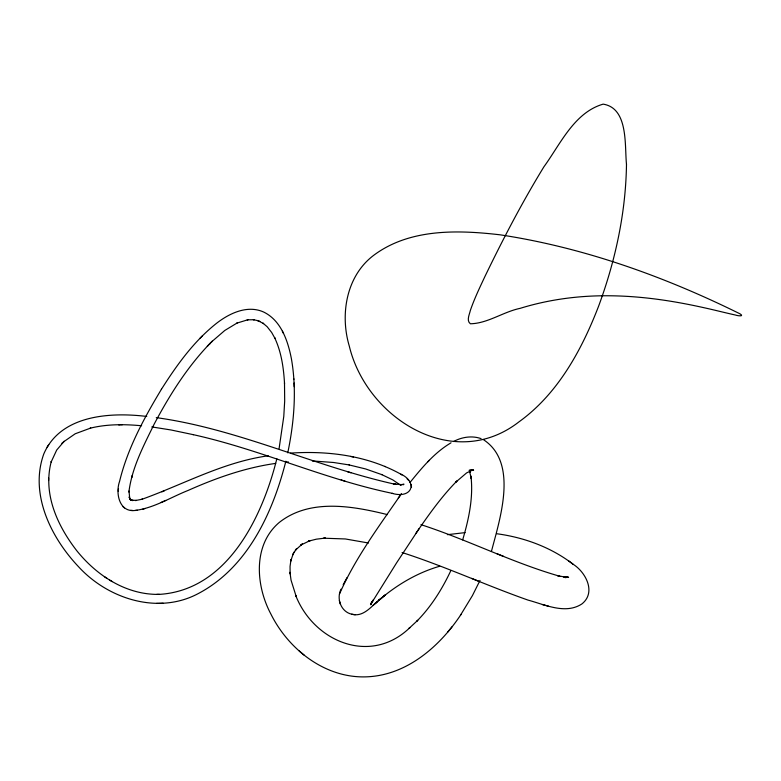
<?xml version="1.0" encoding="UTF-8"?>
<svg xmlns="http://www.w3.org/2000/svg" width="781" height="781" viewBox="0 0 781 781"><rect width="100%" height="100%" fill="white"/><g stroke="black" fill="none" stroke-linecap="round" stroke-linejoin="round"><path stroke-width="1.17" d="M156.756 594.39C163.532 594.292 155.653 594.468 153.896 594.312C151.865 594.214 148.146 593.911 145.51 593.501C136.792 592.203 128.309 589.528 120.323 585.818C103.287 577.852 88.614 565.376 76.841 550.8C57.364 525.74 42.721 493.817 51.263 461.571L51.107 462.079L56.691 450.061L64.169 441.294L62.031 443.364L62.49 442.915M48.607 480.53L48.627 477.962M161.442 389.25C144.065 418.128 127.567 448.353 119.591 481.33C115.354 493.104 119.161 512.531 135.142 510.471C154.082 507.972 170.688 497.331 188.192 490.4C216.132 477.972 245.302 467.653 275.693 463.397M118.292 491.347L118.468 488.721M339.569 593.853C355.296 557.946 379.322 525.896 401.463 493.651M371.834 602.034L371.912 601.526L370.77 604.767L371.805 601.839M290.542 453.107C327.669 450.637 366.562 455.489 399.589 473.501C418.85 481.818 412.104 499.293 392.101 493.348M279.09 448.597L283.776 416.468L284.684 401.073L284.499 382.885L284.518 383.412C283.62 367.831 281.365 351.948 274.629 337.695L274.951 338.349L271.671 332.481L267.161 326.731L262.982 323.168L263.627 323.617L257.535 320.474L259.888 321.401M287.769 452.834C294.173 422.013 296.868 389.904 291.401 358.733C287.925 340.965 281.16 320.532 263.666 312.039C247.362 304.649 229.224 313.347 216.269 323.519C193.717 341.443 176.682 365.196 161.384 389.338M276.845 458.769C262.406 516.729 227.681 589.938 159.617 594.361M285.866 461.2C272.745 513.117 247.245 568.246 197.505 593.97C157.381 614.911 107.622 598.617 78.432 566.615C51.019 537.64 29.385 494.061 43.756 454.044C60.42 414.906 110.228 411.997 146.75 416.449M209.533 343.923L212.168 341.297L209.533 343.923L209.943 343.513C187.108 367.187 169.448 395.323 154.101 424.268C143.548 445.844 131.852 467.868 128.904 492.03L128.982 491.044L129.802 498.795L129.158 496.901L129.47 497.819M131.794 476.927L131.559 477.747L132.223 475.463M462.664 539.896C468.737 519.316 473.501 497.634 470.943 476.078L471.294 478.607L469.44 470.748M491.415 551.484C499.811 519.101 518.672 462.987 483.615 439.781M341.043 589.157C336.181 598.627 340.975 611.943 351.88 614.237C362.374 617.117 370.087 608.028 377.018 601.809L373.162 605.295M371.912 601.526L371.073 603.996L373.142 600.091L370.624 604.533L396.66 562.75L419.172 528.571M368.505 543.01L345.358 538.958L323.607 538.197L325.443 538.07L316.325 539.183L308.349 541.204L310.311 540.491L300.685 545.128L302.423 543.888L295.306 550.273L296.624 548.692L293.178 553.846L290.678 561.227L291.001 559.518L290.054 566.43L290.102 573.84L289.956 572.288L291.059 580.205L296.194 596.528L295.706 595.473C313.884 641.855 370.633 665.519 409.791 627.709L409.019 628.393L417.767 620.29L416.976 621.051C431.297 606.495 442.241 588.942 450.891 570.52M480.003 580.42L472.407 595.639L460.419 615.311M292.641 555.008L293.978 552.147M343.181 584.686L347.115 577.51M47.104 447.249L48.744 444.614M415.795 533.521C428.418 515.196 441.294 496.843 456.973 480.969L455.469 482.424L466.579 472.925L473.052 469.859L471.041 470.26M461.132 614.286C439.557 646.873 405.944 676.073 365.039 676.883C324.398 677.742 288.277 649.109 270.802 613.886C255.807 585.672 252.605 544.943 279.286 522.43C309.901 498.298 352.485 505.961 387.396 514.611M398.261 498.014L400.936 494.373M409.879 482.619C421.896 467.839 434.392 452.599 451.027 442.807M447.62 632.2L452.023 626.811M427.929 461.747L429.277 460.331M202.22 336.025L199.877 338.427M209.943 343.513L207.326 346.208L207.717 345.807M211.739 341.717L224.821 330.441L237.287 322.895M378.883 600.208L374.87 603.762L385.541 594.731L378.805 600.316L381.03 598.441M63.71 441.743L75.24 433.758L90.733 428.037L90.098 428.213C106.909 424.024 124.472 424.161 141.615 425.762M378.805 600.316L383.149 596.645M383.442 596.459C400.077 582.997 419.065 572.19 439.693 566.245M403.26 484.532L402.869 484.825L403.992 484.171L400.858 484.659L401.668 484.63L393.468 483.966L395.84 484.298L395.098 484.191M453.507 441.538C461.844 437.038 472.017 435.407 481.086 438.629M268.244 455.792C223.434 461.971 183.623 484.318 141.654 499.401L142.532 499.157L135.445 500.553L136.421 500.455L130.886 500.016L132.819 500.592L131.833 500.299M165.709 500.445L160.974 502.505M236.536 323.227L248.085 319.702L247.206 319.81L254.264 319.751L253.386 319.634L258.326 320.796M164.381 490.78L161.882 491.854M565.961 577.589L567.875 576.944L565.073 577.579L567.885 577.198L563.804 577.13L568.617 577.413L566 577.257M142.825 509.153L145.198 508.48M447.435 534.663L465.115 532.622M135.142 510.471L137.349 510.257M285.416 462.206L288.365 461.922M159.939 603.362L163.122 603.215M156.542 603.401L159.724 603.371M122.324 424.727L118.634 424.737L119.21 424.737M471.89 470.172L473.618 470.201L470.084 469.801M312.361 461.073L314.255 461.112M315.192 461.141L333.614 462.498L349.341 464.959M130.788 510.315L132.858 510.501M566.342 577.266L557.673 575.734L559.84 576.271C512.277 562.681 467.965 539.876 420.949 524.647M151.807 426.924L171.059 429.98L193.405 434.695M496.745 533.735C524.09 537.396 551.064 547.266 573.029 564.185C585.74 572.122 596.459 592.437 581.894 603.947C565.415 614.706 544.982 604.64 528.093 600.12C485.723 585.242 444.867 566.293 402.088 552.528M156.259 417.63C238.371 428.945 313.796 466.081 394.2 484.064M392.833 493.455C324.759 479.407 260.971 449.631 193.073 434.617M351.733 614.217L355.228 614.735M350.61 456.426L353.559 457.022M348.961 464.89L365.654 468.961L382.104 474.721M542.404 604.582L548.516 606.173M347.594 471.744L350.962 472.798M341.209 479.954L344.977 481.145M496.999 553.739L503.579 556.355M131.023 499.977L131.911 500.445L130.222 499.547L131.872 500.318M478.616 581.201L471.607 578.379M384.828 466.355L385.443 466.608M381.489 474.467L392.804 479.905L400.79 485.343M109.613 580.058L112.239 581.611M400.799 474.252L401.942 474.985M104.42 576.671L106.987 578.389M131.12 500.025L129.49 497.878M573.029 564.185L568.461 560.768M123.056 506.742L124.521 507.933M299.25 651.003L304.18 655.161M407.126 478.89L408.424 480.139M129.861 498.883L130.447 499.586L129.919 498.844M409.459 481.35L410.357 482.668M283.523 333.477L282.371 331.193M469.391 470.474L470.221 472.349L469.508 470.699M469.264 470.182L470.221 472.349M339.335 600.599L340.243 603.967M411.206 484.562L411.519 487.198M293.861 378.824L293.89 379.371M294.232 386.683L294.086 383.012M626.489 164.332C625.806 212.735 615.379 260.756 598.646 306.074C581.728 349.976 557.888 393.858 518.926 421.896C453.244 472.935 366.494 417.991 349.302 346.129C339.872 314.577 346.227 275.937 373.757 255.27C409.693 228.423 457.851 229.868 500.27 234.837C583.778 247.509 664.485 276.513 740.017 313.835C744.986 316.774 737.381 315.836 735.536 315.055C724.641 312.654 713.834 309.832 702.929 307.48C672.168 300.656 640.801 296.009 609.239 295.774C579.141 295.472 548.936 299.445 520.156 308.339C503.208 311.863 487.695 323.451 470.387 323.783C466.189 320.688 469.498 314.44 470.357 310.428C474.35 298.762 479.719 287.623 484.942 276.464C503.023 239.064 522.245 202.162 543.957 166.734C560.397 144.114 574.26 112.464 603.157 104.137C628.559 108.168 624.546 145.481 626.489 164.332"/></g></svg>
